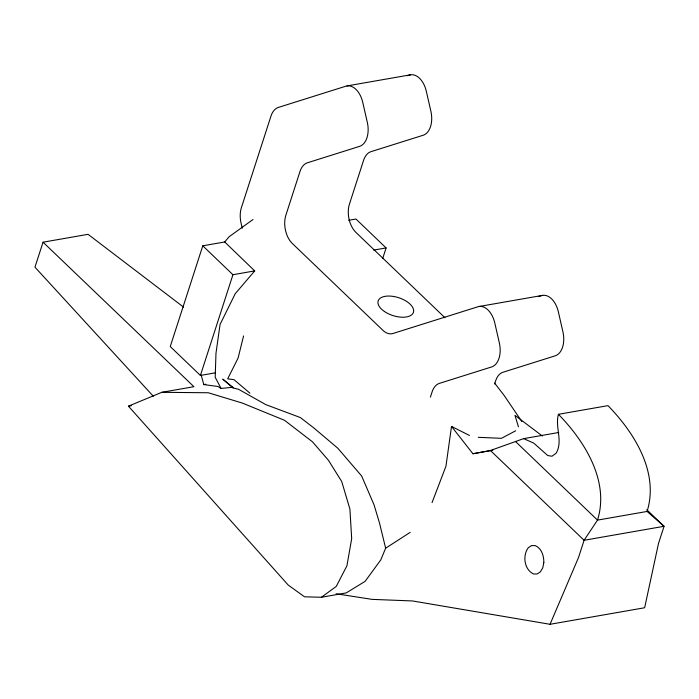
<?xml version="1.0" encoding="UTF-8"?>
<svg xmlns="http://www.w3.org/2000/svg" width="699" height="699" viewBox="0 0 699 699"><rect width="100%" height="100%" fill="white"/><g stroke="black" fill="none" stroke-linecap="round" stroke-linejoin="round"><path stroke-width="1.05" d="M215.275 372.847L200.403 375.442L170.25 346.538L202.78 245.812L224.72 241.976L254.716 270.906L235.248 293.676L220.045 324.485L215.974 353.353L215.205 377.338L221.094 388.434L232.715 387.281L233.038 387.919L238.542 389.282L265.882 404.66L300.308 417.53L313.877 427.98L337.809 448.216L361.663 476.019L374.061 504.87L379.557 523.21L385.638 548.208L380.78 559.908L365.105 581.358L346.197 592.927L321.435 597.261L304.537 596.806L288.215 585.054L128.433 406.171L161.836 392.305L193.911 386.696L43.058 242.195L34.95 267.167L153.308 396.246M336.097 593.766L372.034 599.366L412.471 600.948L550.043 624.294L578.519 557.522L584.084 540.275L597.514 520.117L647.073 511.45C659.279 472.55 634.369 432.646 607.981 405.638L558.422 414.306C554.814 427.194 563.272 441.113 556.133 453.232L551.948 456.246L547.728 455.53L533.756 443.114L523.638 438.631L490.41 450.497L472.917 453.747L451.51 426.425L445.936 466.277L432.061 502.572M243.575 335.931L238.071 358.141L227.664 378.841L233.964 379.653L249.954 393.188M200.403 375.442L232.942 274.716L254.716 270.906M382.79 258.202L386.11 247.927L355.957 219.023L348.644 220.299M430.392 397.146L432.061 391.982A20.621 12.835 80.1 0 1 439.418 383.367L491.642 366.94A20.621 12.835 80.1 0 0 499.366 343.008L494.787 322.947A20.621 12.835 80.1 0 0 477.906 306.765L392.987 333.484A20.621 12.835 80.1 0 1 382.938 330.347L292.365 243.523A20.621 12.835 80.1 0 1 285.891 215.161L300.02 171.404A20.621 12.835 80.1 0 1 307.385 162.797L359.601 146.362A20.621 12.835 80.1 0 0 367.333 122.43L362.755 102.377A20.621 12.835 80.1 0 0 345.865 86.187L278.351 107.428A20.621 12.835 80.1 0 0 270.994 116.043L241.4 207.655A20.621 12.835 80.1 0 0 241.033 222.972L242.238 228.258M494.63 383.961L495.635 380.859A20.621 12.835 80.1 0 1 502.992 372.244L555.216 355.817A20.621 12.835 80.1 0 0 562.94 331.885L558.361 311.833A20.621 12.835 80.1 0 0 541.472 295.642L538.37 296.621M224.72 241.976L229.141 236.716L253.003 219.512M321.435 597.261L336.271 586.409L346.905 565.832L351.684 538.676L349.911 509.099L341.75 481.594L328.495 460.344L312.47 441.812L284.502 420.291L242.326 403.07L208.293 392.759L161.836 392.305M385.638 548.208L410.208 532.35M515.687 430.776L501.436 438.325L478.256 437.321M407.36 75.728L409.439 75.073A20.621 12.835 80.1 0 1 426.32 91.254L430.899 111.316A20.621 12.835 80.1 0 1 423.175 135.248L370.959 151.674A20.621 12.835 80.1 0 0 363.594 160.289L349.465 204.038A20.621 12.835 80.1 0 0 355.94 232.409L444.94 317.713M347.019 85.916L410.593 74.802M43.058 242.195L88.065 234.322L183.575 307.132M373.668 250.102L386.11 247.927M479.06 306.494L542.634 295.371M201.225 375.162L203.785 384.572L205.856 384.205M128.433 406.171L131.569 405.63M523.638 438.631L558.746 432.489M472.917 453.747L492.83 450.27M550.043 624.294L644.644 607.754L658.484 543.534L664.05 526.295L646.732 509.693M203.785 384.572L217.957 386.495L221.094 388.434M451.51 426.425L469.492 435.46M542.372 436.027L514.945 415.328L518.457 426.888M232.715 387.281L222.771 379.129L233.038 387.919M647.073 511.45L664.05 526.295L584.084 540.275L490.41 450.497M515.609 441.611L597.514 520.117C609.72 481.218 584.818 441.314 558.422 414.306M202.78 245.812L232.942 274.716M494.551 383.043L504.162 395.477L521.847 421.584M543.813 562.625L542.756 567.833L540.397 571.817L537.155 573.975L533.468 573.958C524.18 569.449 522.398 555.653 528.278 547.736L531.555 545.587L535.242 545.613C541.734 548.409 543.979 556.081 543.813 562.625M384.406 311.483A18.558 9.393 17.9 0 0 413.441 312.374A18.558 9.393 17.9 0 0 389.535 296.053A18.558 9.393 17.9 0 0 384.406 311.483"/></g></svg>
